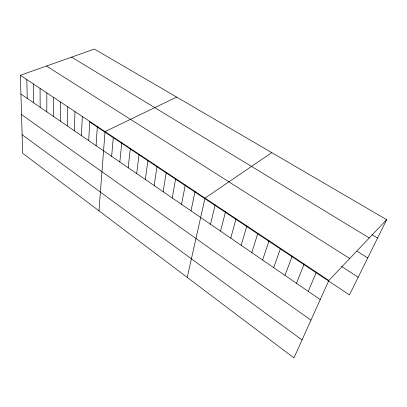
<?xml version="1.0" encoding="UTF-8"?>
<svg xmlns="http://www.w3.org/2000/svg" width="407" height="407" viewBox="0 0 407 407"><rect width="100%" height="100%" fill="white"/><g stroke="black" fill="none" stroke-linecap="round" stroke-linejoin="round"><path stroke-width="0.61" d="M46.795 111.828L46.825 92.893M53.51 116.443L53.704 97.466M60.333 121.128L60.689 102.116M67.257 125.88L67.786 106.838M74.293 130.713L75 111.63M81.436 135.617L82.326 116.504M88.695 140.603L89.774 121.459M96.072 145.665L97.339 126.491M98.967 210.821L105.037 131.609L176.653 97.095M111.63 156.354L113.319 137.123M119.836 161.986L121.754 142.73M128.19 167.725L130.342 148.443M136.686 173.56L139.082 154.253M145.34 179.497L147.98 160.175M154.146 185.546L157.046 166.204M163.11 191.702L166.285 172.349M172.242 197.975L175.692 178.607M181.542 204.36L185.277 184.982M191.015 210.862L195.05 191.483M187.23 277.411L205.011 198.107L271.764 152.62M210.5 224.247L215.166 204.863M220.523 231.13L225.524 211.752M230.744 238.146L236.085 218.778M241.163 245.299L246.861 225.946M251.785 252.594L257.855 233.257M262.622 260.037L269.078 240.72M273.677 267.628L280.535 248.341M284.956 275.376L292.226 256.12M296.469 283.282L304.171 264.067M308.226 291.351L316.371 272.181M386.65 219.688L328.836 280.469L293.951 357.931L22.69 153.276L20.35 75.28L94.393 49.069L386.65 219.688L349.45 294.922L90.227 122.339M371.795 234.549L377.574 238.039M71.607 57.138L369.281 237.947M357.107 251.302L367.735 257.941M46.495 66.026L349.71 258.526M341.605 266.534L358.191 277.248M20.35 75.28L328.836 280.469M20.915 94.058L320.223 299.593M21.53 114.601L310.963 320.161M22.136 134.707L302.05 339.952M26.816 79.584L27.238 98.402M33.384 83.954L33.659 102.813M40.054 88.39L40.176 107.285"/></g></svg>
